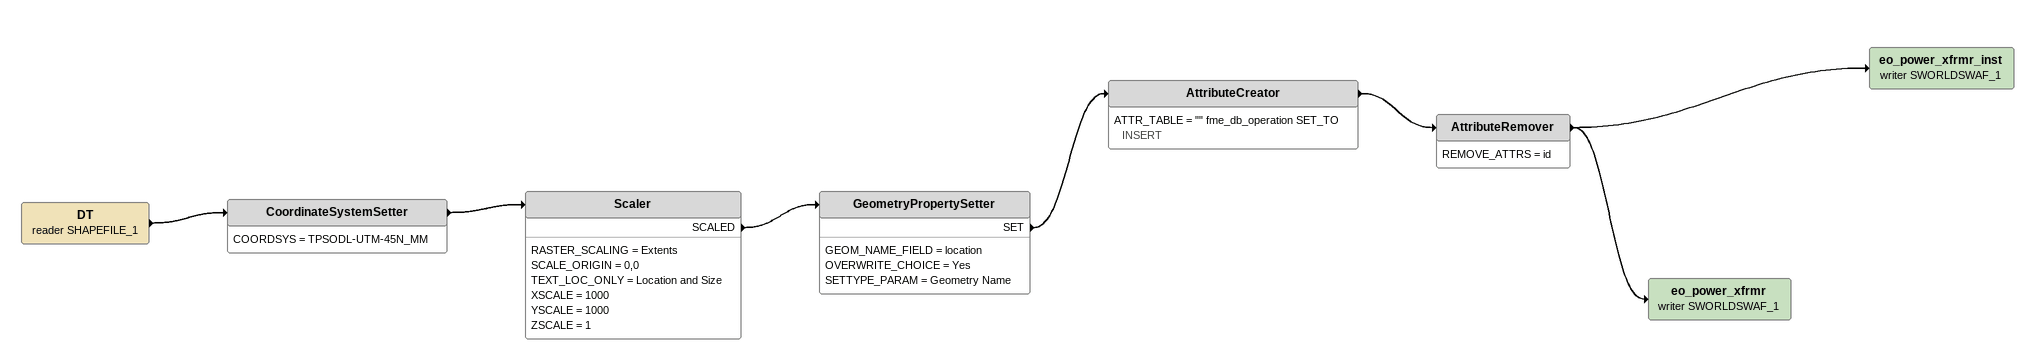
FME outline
DT (reader SHAPEFILE_1)
    -> CoordinateSystemSetter
CoordinateSystemSetter
    COORDSYS = TPSODL-UTM-45N_MM
    -> Scaler
Scaler
    RASTER_SCALING = Extents
    SCALE_ORIGIN = 0,0
    TEXT_LOC_ONLY = Location and Size
    XSCALE = 1000
    YSCALE = 1000
    ZSCALE = 1
    SCALED -> GeometryPropertySetter
GeometryPropertySetter
    GEOM_NAME_FIELD = location
    OVERWRITE_CHOICE = Yes
    SETTYPE_PARAM = Geometry Name
    SET -> AttributeCreator
AttributeCreator
    ATTR_TABLE = "" fme_db_operation SET_TO INSERT
    -> AttributeRemover
AttributeRemover
    REMOVE_ATTRS = id
    -> eo_power_xfrmr (writer SWORLDSWAF_1)
    -> eo_power_xfrmr_inst (writer SWORLDSWAF_1)
eo_power_xfrmr_inst (writer SWORLDSWAF_1)
eo_power_xfrmr (writer SWORLDSWAF_1)
